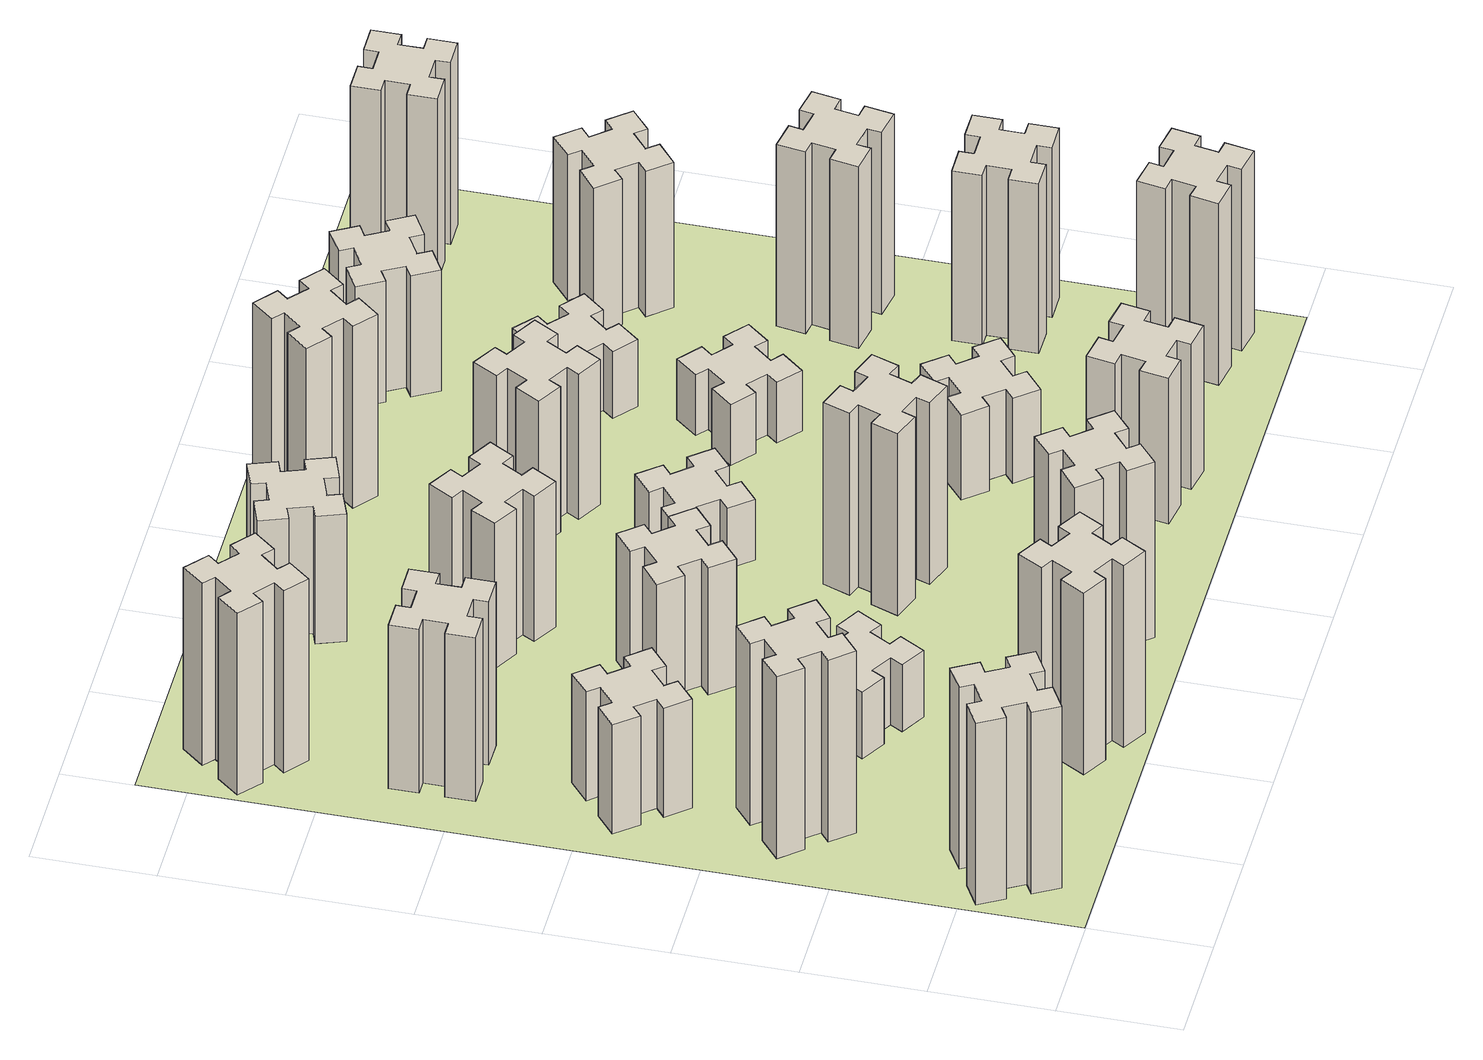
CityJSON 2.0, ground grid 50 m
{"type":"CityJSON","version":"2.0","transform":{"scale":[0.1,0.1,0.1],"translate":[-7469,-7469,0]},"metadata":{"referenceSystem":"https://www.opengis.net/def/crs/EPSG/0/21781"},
"CityObjects":{
"building1":{"type":"Building","attributes":{"class":"1000","function":"1000","usage":"1000","yearOfConstruction":2016,"roofType":"1000","measuredHeight":90,"storeysAboveGround":30,"storeysBelowGround":0},"geometry":[{"type":"Solid","lod":"1","boundaries":[[[[0,1,2,3,4,5,6,7,8,9,10,11,12,13,14,15,16,17,18,19]],[[17,16,20,21]],[[16,15,22,20]],[[15,14,23,22]],[[14,13,24,23]],[[13,12,25,24]],[[12,11,26,25]],[[11,10,27,26]],[[10,9,28,27]],[[9,8,29,28]],[[8,7,30,29]],[[7,6,31,30]],[[6,5,32,31]],[[5,4,33,32]],[[4,3,34,33]],[[3,2,35,34]],[[2,1,36,35]],[[1,0,37,36]],[[0,19,38,37]],[[19,18,39,38]],[[18,17,21,39]],[[24,25,26,27,28,29,30,31,32,33,34,35,36,37,38,39,21,20,22,23]]]]}]},
"building2":{"type":"Building","attributes":{"class":"1000","function":"1000","usage":"1000","yearOfConstruction":2016,"roofType":"1000","measuredHeight":90,"storeysAboveGround":30,"storeysBelowGround":0},"geometry":[{"type":"Solid","lod":"1","boundaries":[[[[40,41,42,43,44,45,46,47,48,49,50,51,52,53,54,55,56,57,58,59]],[[57,56,60,61]],[[56,55,62,60]],[[55,54,63,62]],[[54,53,64,63]],[[53,52,65,64]],[[52,51,66,65]],[[51,50,67,66]],[[50,49,68,67]],[[49,48,69,68]],[[48,47,70,69]],[[47,46,71,70]],[[46,45,72,71]],[[45,44,73,72]],[[44,43,74,73]],[[43,42,75,74]],[[42,41,76,75]],[[41,40,77,76]],[[40,59,78,77]],[[59,58,79,78]],[[58,57,61,79]],[[64,65,66,67,68,69,70,71,72,73,74,75,76,77,78,79,61,60,62,63]]]]}]},
"building3":{"type":"Building","attributes":{"class":"1000","function":"1000","usage":"1000","yearOfConstruction":2016,"roofType":"1000","measuredHeight":54,"storeysAboveGround":30,"storeysBelowGround":0},"geometry":[{"type":"Solid","lod":"1","boundaries":[[[[80,81,82,83,84,85,86,87,88,89,90,91,92,93,94,95,96,97,98,99]],[[97,96,100,101]],[[96,95,102,100]],[[95,94,103,102]],[[94,93,104,103]],[[93,92,105,104]],[[92,91,106,105]],[[91,90,107,106]],[[90,89,108,107]],[[89,88,109,108]],[[88,87,110,109]],[[87,86,111,110]],[[86,85,112,111]],[[85,84,113,112]],[[84,83,114,113]],[[83,82,115,114]],[[82,81,116,115]],[[81,80,117,116]],[[80,99,118,117]],[[99,98,119,118]],[[98,97,101,119]],[[104,105,106,107,108,109,110,111,112,113,114,115,116,117,118,119,101,100,102,103]]]]}]},
"building4":{"type":"Building","attributes":{"class":"1000","function":"1000","usage":"1000","yearOfConstruction":2016,"roofType":"1000","measuredHeight":81,"storeysAboveGround":30,"storeysBelowGround":0},"geometry":[{"type":"Solid","lod":"1","boundaries":[[[[120,121,122,123,124,125,126,127,128,129,130,131,132,133,134,135,136,137,138,139]],[[137,136,140,141]],[[136,135,142,140]],[[135,134,143,142]],[[134,133,144,143]],[[133,132,145,144]],[[132,131,146,145]],[[131,130,147,146]],[[130,129,148,147]],[[129,128,149,148]],[[128,127,150,149]],[[127,126,151,150]],[[126,125,152,151]],[[125,124,153,152]],[[124,123,154,153]],[[123,122,155,154]],[[122,121,156,155]],[[121,120,157,156]],[[120,139,158,157]],[[139,138,159,158]],[[138,137,141,159]],[[144,145,146,147,148,149,150,151,152,153,154,155,156,157,158,159,141,140,142,143]]]]}]},
"building5":{"type":"Building","attributes":{"class":"1000","function":"1000","usage":"1000","yearOfConstruction":2016,"roofType":"1000","measuredHeight":90,"storeysAboveGround":30,"storeysBelowGround":0},"geometry":[{"type":"Solid","lod":"1","boundaries":[[[[160,161,162,163,164,165,166,167,168,169,170,171,172,173,174,175,176,177,178,179]],[[177,176,180,181]],[[176,175,182,180]],[[175,174,183,182]],[[174,173,184,183]],[[173,172,185,184]],[[172,171,186,185]],[[171,170,187,186]],[[170,169,188,187]],[[169,168,189,188]],[[168,167,190,189]],[[167,166,191,190]],[[166,165,192,191]],[[165,164,193,192]],[[164,163,194,193]],[[163,162,195,194]],[[162,161,196,195]],[[161,160,197,196]],[[160,179,198,197]],[[179,178,199,198]],[[178,177,181,199]],[[184,185,186,187,188,189,190,191,192,193,194,195,196,197,198,199,181,180,182,183]]]]}]},
"building6":{"type":"Building","attributes":{"class":"1000","function":"1000","usage":"1000","yearOfConstruction":2016,"roofType":"1000","measuredHeight":90,"storeysAboveGround":30,"storeysBelowGround":0},"geometry":[{"type":"Solid","lod":"1","boundaries":[[[[200,201,202,203,204,205,206,207,208,209,210,211,212,213,214,215,216,217,218,219]],[[217,216,220,221]],[[216,215,222,220]],[[215,214,223,222]],[[214,213,224,223]],[[213,212,225,224]],[[212,211,226,225]],[[211,210,227,226]],[[210,209,228,227]],[[209,208,229,228]],[[208,207,230,229]],[[207,206,231,230]],[[206,205,232,231]],[[205,204,233,232]],[[204,203,234,233]],[[203,202,235,234]],[[202,201,236,235]],[[201,200,237,236]],[[200,219,238,237]],[[219,218,239,238]],[[218,217,221,239]],[[224,225,226,227,228,229,230,231,232,233,234,235,236,237,238,239,221,220,222,223]]]]}]},
"building7":{"type":"Building","attributes":{"class":"1000","function":"1000","usage":"1000","yearOfConstruction":2016,"roofType":"1000","measuredHeight":33,"storeysAboveGround":30,"storeysBelowGround":0},"geometry":[{"type":"Solid","lod":"1","boundaries":[[[[240,241,242,243,244,245,246,247,248,249,250,251,252,253,254,255,256,257,258,259]],[[257,256,260,261]],[[256,255,262,260]],[[255,254,263,262]],[[254,253,264,263]],[[253,252,265,264]],[[252,251,266,265]],[[251,250,267,266]],[[250,249,268,267]],[[249,248,269,268]],[[248,247,270,269]],[[247,246,271,270]],[[246,245,272,271]],[[245,244,273,272]],[[244,243,274,273]],[[243,242,275,274]],[[242,241,276,275]],[[241,240,277,276]],[[240,259,278,277]],[[259,258,279,278]],[[258,257,261,279]],[[264,265,266,267,268,269,270,271,272,273,274,275,276,277,278,279,261,260,262,263]]]]}]},
"building8":{"type":"Building","attributes":{"class":"1000","function":"1000","usage":"1000","yearOfConstruction":2016,"roofType":"1000","measuredHeight":63,"storeysAboveGround":30,"storeysBelowGround":0},"geometry":[{"type":"Solid","lod":"1","boundaries":[[[[280,281,282,283,284,285,286,287,288,289,290,291,292,293,294,295,296,297,298,299]],[[297,296,300,301]],[[296,295,302,300]],[[295,294,303,302]],[[294,293,304,303]],[[293,292,305,304]],[[292,291,306,305]],[[291,290,307,306]],[[290,289,308,307]],[[289,288,309,308]],[[288,287,310,309]],[[287,286,311,310]],[[286,285,312,311]],[[285,284,313,312]],[[284,283,314,313]],[[283,282,315,314]],[[282,281,316,315]],[[281,280,317,316]],[[280,299,318,317]],[[299,298,319,318]],[[298,297,301,319]],[[304,305,306,307,308,309,310,311,312,313,314,315,316,317,318,319,301,300,302,303]]]]}]},
"building9":{"type":"Building","attributes":{"class":"1000","function":"1000","usage":"1000","yearOfConstruction":2016,"roofType":"1000","measuredHeight":87,"storeysAboveGround":30,"storeysBelowGround":0},"geometry":[{"type":"Solid","lod":"1","boundaries":[[[[320,321,322,323,324,325,326,327,328,329,330,331,332,333,334,335,336,337,338,339]],[[337,336,340,341]],[[336,335,342,340]],[[335,334,343,342]],[[334,333,344,343]],[[333,332,345,344]],[[332,331,346,345]],[[331,330,347,346]],[[330,329,348,347]],[[329,328,349,348]],[[328,327,350,349]],[[327,326,351,350]],[[326,325,352,351]],[[325,324,353,352]],[[324,323,354,353]],[[323,322,355,354]],[[322,321,356,355]],[[321,320,357,356]],[[320,339,358,357]],[[339,338,359,358]],[[338,337,341,359]],[[344,345,346,347,348,349,350,351,352,353,354,355,356,357,358,359,341,340,342,343]]]]}]},
"building10":{"type":"Building","attributes":{"class":"1000","function":"1000","usage":"1000","yearOfConstruction":2016,"roofType":"1000","measuredHeight":72,"storeysAboveGround":30,"storeysBelowGround":0},"geometry":[{"type":"Solid","lod":"1","boundaries":[[[[360,361,362,363,364,365,366,367,368,369,370,371,372,373,374,375,376,377,378,379]],[[377,376,380,381]],[[376,375,382,380]],[[375,374,383,382]],[[374,373,384,383]],[[373,372,385,384]],[[372,371,386,385]],[[371,370,387,386]],[[370,369,388,387]],[[369,368,389,388]],[[368,367,390,389]],[[367,366,391,390]],[[366,365,392,391]],[[365,364,393,392]],[[364,363,394,393]],[[363,362,395,394]],[[362,361,396,395]],[[361,360,397,396]],[[360,379,398,397]],[[379,378,399,398]],[[378,377,381,399]],[[384,385,386,387,388,389,390,391,392,393,394,395,396,397,398,399,381,380,382,383]]]]}]},
"building11":{"type":"Building","attributes":{"class":"1000","function":"1000","usage":"1000","yearOfConstruction":2016,"roofType":"1000","measuredHeight":63,"storeysAboveGround":30,"storeysBelowGround":0},"geometry":[{"type":"Solid","lod":"1","boundaries":[[[[400,401,402,403,404,405,406,407,408,409,410,411,412,413,414,415,416,417,418,419]],[[417,416,420,421]],[[416,415,422,420]],[[415,414,423,422]],[[414,413,424,423]],[[413,412,425,424]],[[412,411,426,425]],[[411,410,427,426]],[[410,409,428,427]],[[409,408,429,428]],[[408,407,430,429]],[[407,406,431,430]],[[406,405,432,431]],[[405,404,433,432]],[[404,403,434,433]],[[403,402,435,434]],[[402,401,436,435]],[[401,400,437,436]],[[400,419,438,437]],[[419,418,439,438]],[[418,417,421,439]],[[424,425,426,427,428,429,430,431,432,433,434,435,436,437,438,439,421,420,422,423]]]]}]},
"building12":{"type":"Building","attributes":{"class":"1000","function":"1000","usage":"1000","yearOfConstruction":2016,"roofType":"1000","measuredHeight":90,"storeysAboveGround":30,"storeysBelowGround":0},"geometry":[{"type":"Solid","lod":"1","boundaries":[[[[440,441,442,443,444,445,446,447,448,449,450,451,452,453,454,455,456,457,458,459]],[[457,456,460,461]],[[456,455,462,460]],[[455,454,463,462]],[[454,453,464,463]],[[453,452,465,464]],[[452,451,466,465]],[[451,450,467,466]],[[450,449,468,467]],[[449,448,469,468]],[[448,447,470,469]],[[447,446,471,470]],[[446,445,472,471]],[[445,444,473,472]],[[444,443,474,473]],[[443,442,475,474]],[[442,441,476,475]],[[441,440,477,476]],[[440,459,478,477]],[[459,458,479,478]],[[458,457,461,479]],[[464,465,466,467,468,469,470,471,472,473,474,475,476,477,478,479,461,460,462,463]]]]}]},
"building13":{"type":"Building","attributes":{"class":"1000","function":"1000","usage":"1000","yearOfConstruction":2016,"roofType":"1000","measuredHeight":30,"storeysAboveGround":30,"storeysBelowGround":0},"geometry":[{"type":"Solid","lod":"1","boundaries":[[[[480,481,482,483,484,485,486,487,488,489,490,491,492,493,494,495,496,497,498,499]],[[497,496,500,501]],[[496,495,502,500]],[[495,494,503,502]],[[494,493,504,503]],[[493,492,505,504]],[[492,491,506,505]],[[491,490,507,506]],[[490,489,508,507]],[[489,488,509,508]],[[488,487,510,509]],[[487,486,511,510]],[[486,485,512,511]],[[485,484,513,512]],[[484,483,514,513]],[[483,482,515,514]],[[482,481,516,515]],[[481,480,517,516]],[[480,499,518,517]],[[499,498,519,518]],[[498,497,501,519]],[[504,505,506,507,508,509,510,511,512,513,514,515,516,517,518,519,501,500,502,503]]]]}]},
"building14":{"type":"Building","attributes":{"class":"1000","function":"1000","usage":"1000","yearOfConstruction":2016,"roofType":"1000","measuredHeight":72,"storeysAboveGround":30,"storeysBelowGround":0},"geometry":[{"type":"Solid","lod":"1","boundaries":[[[[520,521,522,523,524,525,526,527,528,529,530,531,532,533,534,535,536,537,538,539]],[[537,536,540,541]],[[536,535,542,540]],[[535,534,543,542]],[[534,533,544,543]],[[533,532,545,544]],[[532,531,546,545]],[[531,530,547,546]],[[530,529,548,547]],[[529,528,549,548]],[[528,527,550,549]],[[527,526,551,550]],[[526,525,552,551]],[[525,524,553,552]],[[524,523,554,553]],[[523,522,555,554]],[[522,521,556,555]],[[521,520,557,556]],[[520,539,558,557]],[[539,538,559,558]],[[538,537,541,559]],[[544,545,546,547,548,549,550,551,552,553,554,555,556,557,558,559,541,540,542,543]]]]}]},
"building15":{"type":"Building","attributes":{"class":"1000","function":"1000","usage":"1000","yearOfConstruction":2016,"roofType":"1000","measuredHeight":72,"storeysAboveGround":30,"storeysBelowGround":0},"geometry":[{"type":"Solid","lod":"1","boundaries":[[[[560,561,562,563,564,565,566,567,568,569,570,571,572,573,574,575,576,577,578,579]],[[577,576,580,581]],[[576,575,582,580]],[[575,574,583,582]],[[574,573,584,583]],[[573,572,585,584]],[[572,571,586,585]],[[571,570,587,586]],[[570,569,588,587]],[[569,568,589,588]],[[568,567,590,589]],[[567,566,591,590]],[[566,565,592,591]],[[565,564,593,592]],[[564,563,594,593]],[[563,562,595,594]],[[562,561,596,595]],[[561,560,597,596]],[[560,579,598,597]],[[579,578,599,598]],[[578,577,581,599]],[[584,585,586,587,588,589,590,591,592,593,594,595,596,597,598,599,581,580,582,583]]]]}]},
"building16":{"type":"Building","attributes":{"class":"1000","function":"1000","usage":"1000","yearOfConstruction":2016,"roofType":"1000","measuredHeight":90,"storeysAboveGround":30,"storeysBelowGround":0},"geometry":[{"type":"Solid","lod":"1","boundaries":[[[[600,601,602,603,604,605,606,607,608,609,610,611,612,613,614,615,616,617,618,619]],[[617,616,620,621]],[[616,615,622,620]],[[615,614,623,622]],[[614,613,624,623]],[[613,612,625,624]],[[612,611,626,625]],[[611,610,627,626]],[[610,609,628,627]],[[609,608,629,628]],[[608,607,630,629]],[[607,606,631,630]],[[606,605,632,631]],[[605,604,633,632]],[[604,603,634,633]],[[603,602,635,634]],[[602,601,636,635]],[[601,600,637,636]],[[600,619,638,637]],[[619,618,639,638]],[[618,617,621,639]],[[624,625,626,627,628,629,630,631,632,633,634,635,636,637,638,639,621,620,622,623]]]]}]},
"building17":{"type":"Building","attributes":{"class":"1000","function":"1000","usage":"1000","yearOfConstruction":2016,"roofType":"1000","measuredHeight":42,"storeysAboveGround":30,"storeysBelowGround":0},"geometry":[{"type":"Solid","lod":"1","boundaries":[[[[640,641,642,643,644,645,646,647,648,649,650,651,652,653,654,655,656,657,658,659]],[[657,656,660,661]],[[656,655,662,660]],[[655,654,663,662]],[[654,653,664,663]],[[653,652,665,664]],[[652,651,666,665]],[[651,650,667,666]],[[650,649,668,667]],[[649,648,669,668]],[[648,647,670,669]],[[647,646,671,670]],[[646,645,672,671]],[[645,644,673,672]],[[644,643,674,673]],[[643,642,675,674]],[[642,641,676,675]],[[641,640,677,676]],[[640,659,678,677]],[[659,658,679,678]],[[658,657,661,679]],[[664,665,666,667,668,669,670,671,672,673,674,675,676,677,678,679,661,660,662,663]]]]}]},
"building18":{"type":"Building","attributes":{"class":"1000","function":"1000","usage":"1000","yearOfConstruction":2016,"roofType":"1000","measuredHeight":30,"storeysAboveGround":30,"storeysBelowGround":0},"geometry":[{"type":"Solid","lod":"1","boundaries":[[[[680,681,682,683,684,685,686,687,688,689,690,691,692,693,694,695,696,697,698,699]],[[697,696,700,701]],[[696,695,702,700]],[[695,694,703,702]],[[694,693,704,703]],[[693,692,705,704]],[[692,691,706,705]],[[691,690,707,706]],[[690,689,708,707]],[[689,688,709,708]],[[688,687,710,709]],[[687,686,711,710]],[[686,685,712,711]],[[685,684,713,712]],[[684,683,714,713]],[[683,682,715,714]],[[682,681,716,715]],[[681,680,717,716]],[[680,699,718,717]],[[699,698,719,718]],[[698,697,701,719]],[[704,705,706,707,708,709,710,711,712,713,714,715,716,717,718,719,701,700,702,703]]]]}]},
"building19":{"type":"Building","attributes":{"class":"1000","function":"1000","usage":"1000","yearOfConstruction":2016,"roofType":"1000","measuredHeight":33,"storeysAboveGround":30,"storeysBelowGround":0},"geometry":[{"type":"Solid","lod":"1","boundaries":[[[[720,721,722,723,724,725,726,727,728,729,730,731,732,733,734,735,736,737,738,739]],[[737,736,740,741]],[[736,735,742,740]],[[735,734,743,742]],[[734,733,744,743]],[[733,732,745,744]],[[732,731,746,745]],[[731,730,747,746]],[[730,729,748,747]],[[729,728,749,748]],[[728,727,750,749]],[[727,726,751,750]],[[726,725,752,751]],[[725,724,753,752]],[[724,723,754,753]],[[723,722,755,754]],[[722,721,756,755]],[[721,720,757,756]],[[720,739,758,757]],[[739,738,759,758]],[[738,737,741,759]],[[744,745,746,747,748,749,750,751,752,753,754,755,756,757,758,759,741,740,742,743]]]]}]},
"building20":{"type":"Building","attributes":{"class":"1000","function":"1000","usage":"1000","yearOfConstruction":2016,"roofType":"1000","measuredHeight":90,"storeysAboveGround":30,"storeysBelowGround":0},"geometry":[{"type":"Solid","lod":"1","boundaries":[[[[760,761,762,763,764,765,766,767,768,769,770,771,772,773,774,775,776,777,778,779]],[[777,776,780,781]],[[776,775,782,780]],[[775,774,783,782]],[[774,773,784,783]],[[773,772,785,784]],[[772,771,786,785]],[[771,770,787,786]],[[770,769,788,787]],[[769,768,789,788]],[[768,767,790,789]],[[767,766,791,790]],[[766,765,792,791]],[[765,764,793,792]],[[764,763,794,793]],[[763,762,795,794]],[[762,761,796,795]],[[761,760,797,796]],[[760,779,798,797]],[[779,778,799,798]],[[778,777,781,799]],[[784,785,786,787,788,789,790,791,792,793,794,795,796,797,798,799,781,780,782,783]]]]}]},
"building21":{"type":"Building","attributes":{"class":"1000","function":"1000","usage":"1000","yearOfConstruction":2016,"roofType":"1000","measuredHeight":60,"storeysAboveGround":30,"storeysBelowGround":0},"geometry":[{"type":"Solid","lod":"1","boundaries":[[[[800,801,802,803,804,805,806,807,808,809,810,811,812,813,814,815,816,817,818,819]],[[817,816,820,821]],[[816,815,822,820]],[[815,814,823,822]],[[814,813,824,823]],[[813,812,825,824]],[[812,811,826,825]],[[811,810,827,826]],[[810,809,828,827]],[[809,808,829,828]],[[808,807,830,829]],[[807,806,831,830]],[[806,805,832,831]],[[805,804,833,832]],[[804,803,834,833]],[[803,802,835,834]],[[802,801,836,835]],[[801,800,837,836]],[[800,819,838,837]],[[819,818,839,838]],[[818,817,821,839]],[[824,825,826,827,828,829,830,831,832,833,834,835,836,837,838,839,821,820,822,823]]]]}]},
"building22":{"type":"Building","attributes":{"class":"1000","function":"1000","usage":"1000","yearOfConstruction":2016,"roofType":"1000","measuredHeight":84,"storeysAboveGround":30,"storeysBelowGround":0},"geometry":[{"type":"Solid","lod":"1","boundaries":[[[[840,841,842,843,844,845,846,847,848,849,850,851,852,853,854,855,856,857,858,859]],[[857,856,860,861]],[[856,855,862,860]],[[855,854,863,862]],[[854,853,864,863]],[[853,852,865,864]],[[852,851,866,865]],[[851,850,867,866]],[[850,849,868,867]],[[849,848,869,868]],[[848,847,870,869]],[[847,846,871,870]],[[846,845,872,871]],[[845,844,873,872]],[[844,843,874,873]],[[843,842,875,874]],[[842,841,876,875]],[[841,840,877,876]],[[840,859,878,877]],[[859,858,879,878]],[[858,857,861,879]],[[864,865,866,867,868,869,870,871,872,873,874,875,876,877,878,879,861,860,862,863]]]]}]},
"building23":{"type":"Building","attributes":{"class":"1000","function":"1000","usage":"1000","yearOfConstruction":2016,"roofType":"1000","measuredHeight":90,"storeysAboveGround":30,"storeysBelowGround":0},"geometry":[{"type":"Solid","lod":"1","boundaries":[[[[880,881,882,883,884,885,886,887,888,889,890,891,892,893,894,895,896,897,898,899]],[[897,896,900,901]],[[896,895,902,900]],[[895,894,903,902]],[[894,893,904,903]],[[893,892,905,904]],[[892,891,906,905]],[[891,890,907,906]],[[890,889,908,907]],[[889,888,909,908]],[[888,887,910,909]],[[887,886,911,910]],[[886,885,912,911]],[[885,884,913,912]],[[884,883,914,913]],[[883,882,915,914]],[[882,881,916,915]],[[881,880,917,916]],[[880,899,918,917]],[[899,898,919,918]],[[898,897,901,919]],[[904,905,906,907,908,909,910,911,912,913,914,915,916,917,918,919,901,900,902,903]]]]}]},
"building24":{"type":"Building","attributes":{"class":"1000","function":"1000","usage":"1000","yearOfConstruction":2016,"roofType":"1000","measuredHeight":72,"storeysAboveGround":30,"storeysBelowGround":0},"geometry":[{"type":"Solid","lod":"1","boundaries":[[[[920,921,922,923,924,925,926,927,928,929,930,931,932,933,934,935,936,937,938,939]],[[937,936,940,941]],[[936,935,942,940]],[[935,934,943,942]],[[934,933,944,943]],[[933,932,945,944]],[[932,931,946,945]],[[931,930,947,946]],[[930,929,948,947]],[[929,928,949,948]],[[928,927,950,949]],[[927,926,951,950]],[[926,925,952,951]],[[925,924,953,952]],[[924,923,954,953]],[[923,922,955,954]],[[922,921,956,955]],[[921,920,957,956]],[[920,939,958,957]],[[939,938,959,958]],[[938,937,941,959]],[[944,945,946,947,948,949,950,951,952,953,954,955,956,957,958,959,941,940,942,943]]]]}]},
"building25":{"type":"Building","attributes":{"class":"1000","function":"1000","usage":"1000","yearOfConstruction":2016,"roofType":"1000","measuredHeight":90,"storeysAboveGround":30,"storeysBelowGround":0},"geometry":[{"type":"Solid","lod":"1","boundaries":[[[[960,961,962,963,964,965,966,967,968,969,970,971,972,973,974,975,976,977,978,979]],[[977,976,980,981]],[[976,975,982,980]],[[975,974,983,982]],[[974,973,984,983]],[[973,972,985,984]],[[972,971,986,985]],[[971,970,987,986]],[[970,969,988,987]],[[969,968,989,988]],[[968,967,990,989]],[[967,966,991,990]],[[966,965,992,991]],[[965,964,993,992]],[[964,963,994,993]],[[963,962,995,994]],[[962,961,996,995]],[[961,960,997,996]],[[960,979,998,997]],[[979,978,999,998]],[[978,977,981,999]],[[984,985,986,987,988,989,990,991,992,993,994,995,996,997,998,999,981,980,982,983]]]]}]},
"landuse1":{"type":"LandUse","attributes":{"name":"plot1","function":"1010"},"geometry":[{"type":"MultiSurface","lod":"1","boundaries":[[[1000,1001,1002,1003]]]}]}
},
"vertices":[
[287,255,0],[374,305,0],[404,253,0],[508,313,0],[448,417,0],[396,387,0],[346,474,0],[398,504,0],[338,608,0],[234,548,0],[264,496,0],[177,446,0],[147,498,0],[43,438,0],[103,334,0],[155,364,0],[205,277,0],[153,247,0],[213,143,0],[317,203,0],[205,277,900],[153,247,900],[155,364,900],[103,334,900],[43,438,900],[147,498,900],[177,446,900],[264,496,900],[234,548,900],[338,608,900],[398,504,900],[346,474,900],[396,387,900],[448,417,900],[508,313,900],[404,253,900],[374,305,900],[287,255,900],[317,203,900],[213,143,900],
[492,1248,0],[427,1324,0],[473,1363,0],[396,1455,0],[304,1378,0],[343,1332,0],[266,1267,0],[228,1313,0],[136,1236,0],[213,1144,0],[259,1183,0],[323,1106,0],[277,1068,0],[354,976,0],[446,1053,0],[408,1099,0],[484,1163,0],[523,1117,0],[615,1194,0],[538,1286,0],[484,1163,900],[523,1117,900],[408,1099,900],[446,1053,900],[354,976,900],[277,1068,900],[323,1106,900],[259,1183,900],[213,1144,900],[136,1236,900],[228,1313,900],[266,1267,900],[343,1332,900],[304,1378,900],[396,1455,900],[473,1363,900],[427,1324,900],[492,1248,900],[538,1286,900],[615,1194,900],
[492,1888,0],[427,1964,0],[473,2003,0],[396,2095,0],[304,2018,0],[343,1972,0],[266,1907,0],[228,1953,0],[136,1876,0],[213,1784,0],[259,1823,0],[323,1746,0],[277,1708,0],[354,1616,0],[446,1693,0],[408,1739,0],[484,1803,0],[523,1757,0],[615,1834,0],[538,1926,0],[484,1803,540],[523,1757,540],[408,1739,540],[446,1693,540],[354,1616,540],[277,1708,540],[323,1746,540],[259,1823,540],[213,1784,540],[136,1876,540],[228,1953,540],[266,1907,540],[343,1972,540],[304,2018,540],[396,2095,540],[473,2003,540],[427,1964,540],[492,1888,540],[538,1926,540],[615,1834,540],
[485,2545,0],[485,2645,0],[545,2645,0],[545,2765,0],[425,2765,0],[425,2705,0],[325,2705,0],[325,2765,0],[205,2765,0],[205,2645,0],[265,2645,0],[265,2545,0],[205,2545,0],[205,2425,0],[325,2425,0],[325,2485,0],[425,2485,0],[425,2425,0],[545,2425,0],[545,2545,0],[425,2485,810],[425,2425,810],[325,2485,810],[325,2425,810],[205,2425,810],[205,2545,810],[265,2545,810],[265,2645,810],[205,2645,810],[205,2765,810],[325,2765,810],[325,2705,810],[425,2705,810],[425,2765,810],[545,2765,810],[545,2645,810],[485,2645,810],[485,2545,810],[545,2545,810],[545,2425,810],
[1214,346,0],[1127,396,0],[1157,448,0],[1053,508,0],[993,404,0],[1045,374,0],[995,287,0],[943,317,0],[883,213,0],[987,153,0],[1017,205,0],[1104,155,0],[1074,103,0],[1178,43,0],[1238,147,0],[1186,177,0],[1236,264,0],[1288,234,0],[1348,338,0],[1244,398,0],[1236,264,900],[1288,234,900],[1186,177,900],[1238,147,900],[1178,43,900],[1074,103,900],[1104,155,900],[1017,205,900],[987,153,900],[883,213,900],[943,317,900],[995,287,900],[1045,374,900],[993,404,900],[1053,508,900],[1157,448,900],[1127,396,900],[1214,346,900],[1244,398,900],[1348,338,900],
[384,3387,0],[308,3452,0],[346,3498,0],[254,3575,0],[177,3483,0],[223,3444,0],[159,3368,0],[113,3406,0],[36,3314,0],[128,3237,0],[166,3283,0],[243,3219,0],[204,3173,0],[296,3096,0],[373,3188,0],[327,3226,0],[392,3303,0],[438,3264,0],[515,3356,0],[423,3433,0],[392,3303,900],[438,3264,900],[327,3226,900],[373,3188,900],[296,3096,900],[204,3173,900],[243,3219,900],[166,3283,900],[128,3237,900],[36,3314,900],[113,3406,900],[159,3368,900],[223,3444,900],[177,3483,900],[254,3575,900],[346,3498,900],[308,3452,900],[384,3387,900],[423,3433,900],[515,3356,900],
[1086,1017,0],[1136,1104,0],[1188,1074,0],[1248,1178,0],[1144,1238,0],[1114,1186,0],[1027,1236,0],[1057,1288,0],[953,1348,0],[893,1244,0],[945,1214,0],[895,1127,0],[843,1157,0],[783,1053,0],[887,993,0],[917,1045,0],[1004,995,0],[974,943,0],[1078,883,0],[1138,987,0],[1004,995,330],[974,943,330],[917,1045,330],[887,993,330],[783,1053,330],[843,1157,330],[895,1127,330],[945,1214,330],[893,1244,330],[953,1348,330],[1057,1288,330],[1027,1236,330],[1114,1186,330],[1144,1238,330],[1248,1178,330],[1188,1074,330],[1136,1104,330],[1086,1017,330],[1138,987,330],[1078,883,330],
[1083,1972,0],[1006,1907,0],[968,1953,0],[876,1876,0],[953,1784,0],[999,1823,0],[1063,1746,0],[1017,1708,0],[1094,1616,0],[1186,1693,0],[1148,1739,0],[1224,1803,0],[1263,1757,0],[1355,1834,0],[1278,1926,0],[1232,1888,0],[1167,1964,0],[1213,2003,0],[1136,2095,0],[1044,2018,0],[1167,1964,630],[1213,2003,630],[1232,1888,630],[1278,1926,630],[1355,1834,630],[1263,1757,630],[1224,1803,630],[1148,1739,630],[1186,1693,630],[1094,1616,630],[1017,1708,630],[1063,1746,630],[999,1823,630],[953,1784,630],[876,1876,630],[968,1953,630],[1006,1907,630],[1083,1972,630],[1044,2018,630],[1136,2095,630],
[1639,343,0],[1703,266,0],[1657,228,0],[1734,136,0],[1826,213,0],[1788,259,0],[1864,323,0],[1903,277,0],[1995,354,0],[1918,446,0],[1872,408,0],[1807,484,0],[1853,523,0],[1776,615,0],[1684,538,0],[1723,492,0],[1646,427,0],[1608,473,0],[1516,396,0],[1593,304,0],[1646,427,870],[1608,473,870],[1723,492,870],[1684,538,870],[1776,615,870],[1853,523,870],[1807,484,870],[1872,408,870],[1918,446,870],[1995,354,870],[1903,277,870],[1864,323,870],[1788,259,870],[1826,213,870],[1734,136,870],[1657,228,870],[1703,266,870],[1639,343,870],[1593,304,870],[1516,396,870],
[1314,2666,0],[1227,2716,0],[1257,2768,0],[1153,2828,0],[1093,2724,0],[1145,2694,0],[1095,2607,0],[1043,2637,0],[983,2533,0],[1087,2473,0],[1117,2525,0],[1204,2475,0],[1174,2423,0],[1278,2363,0],[1338,2467,0],[1286,2497,0],[1336,2584,0],[1388,2554,0],[1448,2658,0],[1344,2718,0],[1336,2584,720],[1388,2554,720],[1286,2497,720],[1338,2467,720],[1278,2363,720],[1174,2423,720],[1204,2475,720],[1117,2525,720],[1087,2473,720],[983,2533,720],[1043,2637,720],[1095,2607,720],[1145,2694,720],[1093,2724,720],[1153,2828,720],[1257,2768,720],[1227,2716,720],[1314,2666,720],[1344,2718,720],[1448,2658,720],
[1125,3456,0],[1031,3422,0],[1010,3478,0],[897,3437,0],[939,3324,0],[995,3345,0],[1029,3251,0],[973,3230,0],[1014,3117,0],[1127,3159,0],[1106,3215,0],[1200,3249,0],[1220,3193,0],[1333,3234,0],[1292,3347,0],[1236,3326,0],[1202,3420,0],[1258,3440,0],[1217,3553,0],[1104,3512,0],[1202,3420,630],[1258,3440,630],[1236,3326,630],[1292,3347,630],[1333,3234,630],[1220,3193,630],[1200,3249,630],[1106,3215,630],[1127,3159,630],[1014,3117,630],[973,3230,630],[1029,3251,630],[995,3345,630],[939,3324,630],[897,3437,630],[1010,3478,630],[1031,3422,630],[1125,3456,630],[1104,3512,630],[1217,3553,630],
[1769,1300,0],[1735,1206,0],[1679,1227,0],[1637,1114,0],[1750,1073,0],[1771,1129,0],[1865,1095,0],[1844,1039,0],[1957,997,0],[1998,1110,0],[1942,1131,0],[1976,1225,0],[2032,1204,0],[2073,1317,0],[1960,1358,0],[1940,1302,0],[1846,1336,0],[1867,1392,0],[1754,1433,0],[1713,1320,0],[1846,1336,900],[1867,1392,900],[1940,1302,900],[1960,1358,900],[2073,1317,900],[2032,1204,900],[1976,1225,900],[1942,1131,900],[1998,1110,900],[1957,997,900],[1844,1039,900],[1865,1095,900],[1771,1129,900],[1750,1073,900],[1637,1114,900],[1679,1227,900],[1735,1206,900],[1769,1300,900],[1713,1320,900],[1754,1433,900],
[1972,1988,0],[1907,2064,0],[1953,2103,0],[1876,2195,0],[1784,2118,0],[1823,2072,0],[1746,2007,0],[1708,2053,0],[1616,1976,0],[1693,1884,0],[1739,1923,0],[1803,1846,0],[1757,1808,0],[1834,1716,0],[1926,1793,0],[1888,1839,0],[1964,1903,0],[2003,1857,0],[2095,1934,0],[2018,2026,0],[1964,1903,300],[2003,1857,300],[1888,1839,300],[1926,1793,300],[1834,1716,300],[1757,1808,300],[1803,1846,300],[1739,1923,300],[1693,1884,300],[1616,1976,300],[1708,2053,300],[1746,2007,300],[1823,2072,300],[1784,2118,300],[1876,2195,300],[1953,2103,300],[1907,2064,300],[1972,1988,300],[2018,2026,300],[2095,1934,300],
[2496,444,0],[2478,345,0],[2419,356,0],[2398,237,0],[2517,217,0],[2527,276,0],[2625,258,0],[2615,199,0],[2733,178,0],[2754,297,0],[2695,307,0],[2712,405,0],[2771,395,0],[2792,513,0],[2674,534,0],[2664,475,0],[2565,492,0],[2576,551,0],[2457,572,0],[2437,454,0],[2565,492,720],[2576,551,720],[2664,475,720],[2674,534,720],[2792,513,720],[2771,395,720],[2712,405,720],[2695,307,720],[2754,297,720],[2733,178,720],[2615,199,720],[2625,258,720],[2527,276,720],[2517,217,720],[2398,237,720],[2419,356,720],[2478,345,720],[2496,444,720],[2437,454,720],[2457,572,720],
[2026,2497,0],[2076,2584,0],[2128,2554,0],[2188,2658,0],[2084,2718,0],[2054,2666,0],[1967,2716,0],[1997,2768,0],[1893,2828,0],[1833,2724,0],[1885,2694,0],[1835,2607,0],[1783,2637,0],[1723,2533,0],[1827,2473,0],[1857,2525,0],[1944,2475,0],[1914,2423,0],[2018,2363,0],[2078,2467,0],[1944,2475,720],[1914,2423,720],[1857,2525,720],[1827,2473,720],[1723,2533,720],[1783,2637,720],[1835,2607,720],[1885,2694,720],[1833,2724,720],[1893,2828,720],[1997,2768,720],[1967,2716,720],[2054,2666,720],[2084,2718,720],[2188,2658,720],[2128,2554,720],[2076,2584,720],[2026,2497,720],[2078,2467,720],[2018,2363,720],
[1746,3383,0],[1823,3319,0],[1784,3273,0],[1876,3196,0],[1953,3288,0],[1907,3326,0],[1972,3403,0],[2018,3364,0],[2095,3456,0],[2003,3533,0],[1964,3487,0],[1888,3552,0],[1926,3598,0],[1834,3675,0],[1757,3583,0],[1803,3544,0],[1739,3468,0],[1693,3506,0],[1616,3414,0],[1708,3337,0],[1739,3468,900],[1693,3506,900],[1803,3544,900],[1757,3583,900],[1834,3675,900],[1926,3598,900],[1888,3552,900],[1964,3487,900],[2003,3533,900],[2095,3456,900],[2018,3364,900],[1972,3403,900],[1907,3326,900],[1953,3288,900],[1876,3196,900],[1784,3273,900],[1823,3319,900],[1746,3383,900],[1708,3337,900],[1616,3414,900],
[2563,1132,0],[2486,1067,0],[2448,1113,0],[2356,1036,0],[2433,944,0],[2479,983,0],[2543,906,0],[2497,868,0],[2574,776,0],[2666,853,0],[2628,899,0],[2704,963,0],[2743,917,0],[2835,994,0],[2758,1086,0],[2712,1048,0],[2647,1124,0],[2693,1163,0],[2616,1255,0],[2524,1178,0],[2647,1124,420],[2693,1163,420],[2712,1048,420],[2758,1086,420],[2835,994,420],[2743,917,420],[2704,963,420],[2628,899,420],[2666,853,420],[2574,776,420],[2497,868,420],[2543,906,420],[2479,983,420],[2433,944,420],[2356,1036,420],[2448,1113,420],[2486,1067,420],[2563,1132,420],[2524,1178,420],[2616,1255,420],
[2704,2007,0],[2628,2072,0],[2666,2118,0],[2574,2195,0],[2497,2103,0],[2543,2064,0],[2479,1988,0],[2433,2026,0],[2356,1934,0],[2448,1857,0],[2486,1903,0],[2563,1839,0],[2524,1793,0],[2616,1716,0],[2693,1808,0],[2647,1846,0],[2712,1923,0],[2758,1884,0],[2835,1976,0],[2743,2053,0],[2712,1923,300],[2758,1884,300],[2647,1846,300],[2693,1808,300],[2616,1716,300],[2524,1793,300],[2563,1839,300],[2486,1903,300],[2448,1857,300],[2356,1934,300],[2433,2026,300],[2479,1988,300],[2543,2064,300],[2497,2103,300],[2574,2195,300],[2666,2118,300],[2628,2072,300],[2704,2007,300],[2743,2053,300],[2835,1976,300],
[2543,2704,0],[2479,2628,0],[2433,2666,0],[2356,2574,0],[2448,2497,0],[2486,2543,0],[2563,2479,0],[2524,2433,0],[2616,2356,0],[2693,2448,0],[2647,2486,0],[2712,2563,0],[2758,2524,0],[2835,2616,0],[2743,2693,0],[2704,2647,0],[2628,2712,0],[2666,2758,0],[2574,2835,0],[2497,2743,0],[2628,2712,330],[2666,2758,330],[2704,2647,330],[2743,2693,330],[2835,2616,330],[2758,2524,330],[2712,2563,330],[2647,2486,330],[2693,2448,330],[2616,2356,330],[2524,2433,330],[2563,2479,330],[2486,2543,330],[2448,2497,330],[2356,2574,330],[2433,2666,330],[2479,2628,330],[2543,2704,330],[2497,2743,330],[2574,2835,330],
[3504,475,0],[3405,492,0],[3416,551,0],[3297,572,0],[3277,454,0],[3336,444,0],[3318,345,0],[3259,356,0],[3238,237,0],[3357,217,0],[3367,276,0],[3465,258,0],[3455,199,0],[3573,178,0],[3594,297,0],[3535,307,0],[3552,405,0],[3611,395,0],[3632,513,0],[3514,534,0],[3552,405,900],[3611,395,900],[3535,307,900],[3594,297,900],[3573,178,900],[3455,199,900],[3465,258,900],[3367,276,900],[3357,217,900],[3238,237,900],[3259,356,900],[3318,345,900],[3336,444,900],[3277,454,900],[3297,572,900],[3416,551,900],[3405,492,900],[3504,475,900],[3514,534,900],[3632,513,900],
[2716,3347,0],[2666,3434,0],[2718,3464,0],[2658,3568,0],[2554,3508,0],[2584,3456,0],[2497,3406,0],[2467,3458,0],[2363,3398,0],[2423,3294,0],[2475,3324,0],[2525,3237,0],[2473,3207,0],[2533,3103,0],[2637,3163,0],[2607,3215,0],[2694,3265,0],[2724,3213,0],[2828,3273,0],[2768,3377,0],[2694,3265,600],[2724,3213,600],[2607,3215,600],[2637,3163,600],[2533,3103,600],[2473,3207,600],[2525,3237,600],[2475,3324,600],[2423,3294,600],[2363,3398,600],[2467,3458,600],[2497,3406,600],[2584,3456,600],[2554,3508,600],[2658,3568,600],[2718,3464,600],[2666,3434,600],[2716,3347,600],[2768,3377,600],[2828,3273,600],
[3485,1225,0],[3385,1225,0],[3385,1285,0],[3265,1285,0],[3265,1165,0],[3325,1165,0],[3325,1065,0],[3265,1065,0],[3265,945,0],[3385,945,0],[3385,1005,0],[3485,1005,0],[3485,945,0],[3605,945,0],[3605,1065,0],[3545,1065,0],[3545,1165,0],[3605,1165,0],[3605,1285,0],[3485,1285,0],[3545,1165,840],[3605,1165,840],[3545,1065,840],[3605,1065,840],[3605,945,840],[3485,945,840],[3485,1005,840],[3385,1005,840],[3385,945,840],[3265,945,840],[3265,1065,840],[3325,1065,840],[3325,1165,840],[3265,1165,840],[3265,1285,840],[3385,1285,840],[3385,1225,840],[3485,1225,840],[3485,1285,840],[3605,1285,840],
[3267,1656,0],[3365,1638,0],[3355,1579,0],[3473,1558,0],[3494,1677,0],[3435,1687,0],[3452,1785,0],[3511,1775,0],[3532,1893,0],[3414,1914,0],[3404,1855,0],[3305,1872,0],[3316,1931,0],[3197,1952,0],[3177,1834,0],[3236,1824,0],[3218,1725,0],[3159,1736,0],[3138,1617,0],[3257,1597,0],[3218,1725,900],[3159,1736,900],[3236,1824,900],[3177,1834,900],[3197,1952,900],[3316,1931,900],[3305,1872,900],[3404,1855,900],[3414,1914,900],[3532,1893,900],[3511,1775,900],[3452,1785,900],[3435,1687,900],[3494,1677,900],[3473,1558,900],[3355,1579,900],[3365,1638,900],[3267,1656,900],[3257,1597,900],[3138,1617,900],
[3119,2563,0],[3183,2486,0],[3137,2448,0],[3214,2356,0],[3306,2433,0],[3268,2479,0],[3344,2543,0],[3383,2497,0],[3475,2574,0],[3398,2666,0],[3352,2628,0],[3287,2704,0],[3333,2743,0],[3256,2835,0],[3164,2758,0],[3203,2712,0],[3126,2647,0],[3088,2693,0],[2996,2616,0],[3073,2524,0],[3126,2647,720],[3088,2693,720],[3203,2712,720],[3164,2758,720],[3256,2835,720],[3333,2743,720],[3287,2704,720],[3352,2628,720],[3398,2666,720],[3475,2574,720],[3383,2497,720],[3344,2543,720],[3268,2479,720],[3306,2433,720],[3214,2356,720],[3137,2448,720],[3183,2486,720],[3119,2563,720],[3073,2524,720],[2996,2616,720],
[3285,3325,0],[3385,3325,0],[3385,3265,0],[3505,3265,0],[3505,3385,0],[3445,3385,0],[3445,3485,0],[3505,3485,0],[3505,3605,0],[3385,3605,0],[3385,3545,0],[3285,3545,0],[3285,3605,0],[3165,3605,0],[3165,3485,0],[3225,3485,0],[3225,3385,0],[3165,3385,0],[3165,3265,0],[3285,3265,0],[3225,3385,900],[3165,3385,900],[3225,3485,900],[3165,3485,900],[3165,3605,900],[3285,3605,900],[3285,3545,900],[3385,3545,900],[3385,3605,900],[3505,3605,900],[3505,3485,900],[3445,3485,900],[3445,3385,900],[3505,3385,900],[3505,3265,900],[3385,3265,900],[3385,3325,900],[3285,3325,900],[3285,3265,900],[3165,3265,900],
[5,3705,0],[3705,3705,0],[3705,5,0],[5,5,0]
]}
